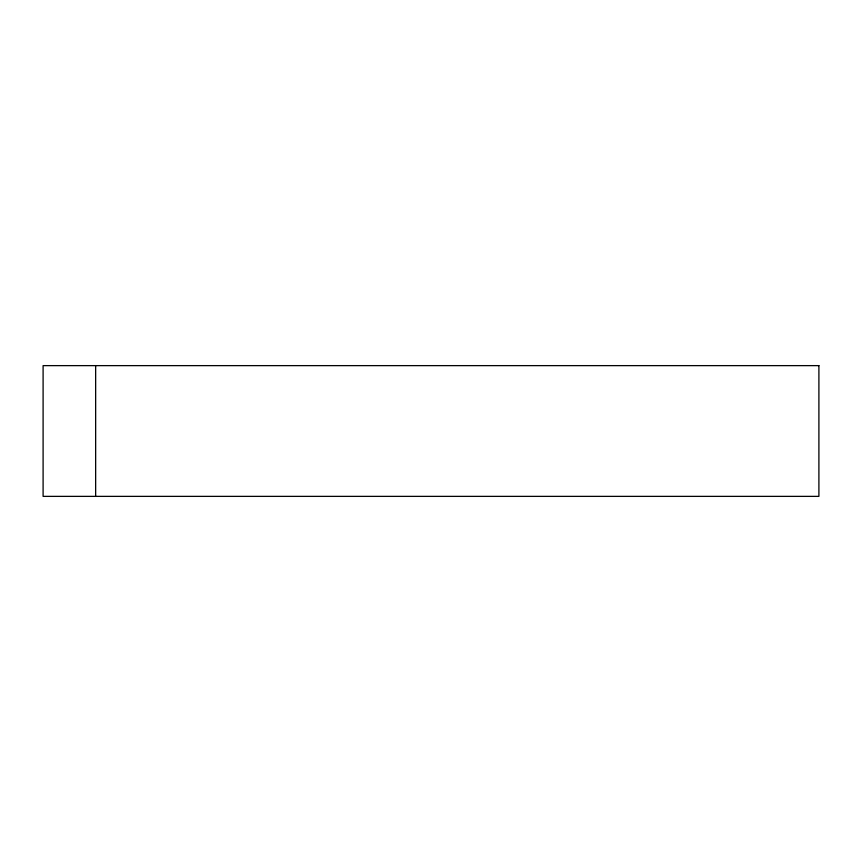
<?xml version="1.0" encoding="UTF-8"?>
<svg xmlns="http://www.w3.org/2000/svg" width="862" height="862" viewBox="0 0 862 862"><rect width="100%" height="100%" fill="white"/><g stroke="black" fill="none" stroke-linecap="round" stroke-linejoin="round"><path stroke-width="1.29" d="M95.65 365.628L95.65 496.372M818.9 365.628L43.1 365.628L43.1 496.372L818.9 496.372L818.9 365.628"/></g></svg>
